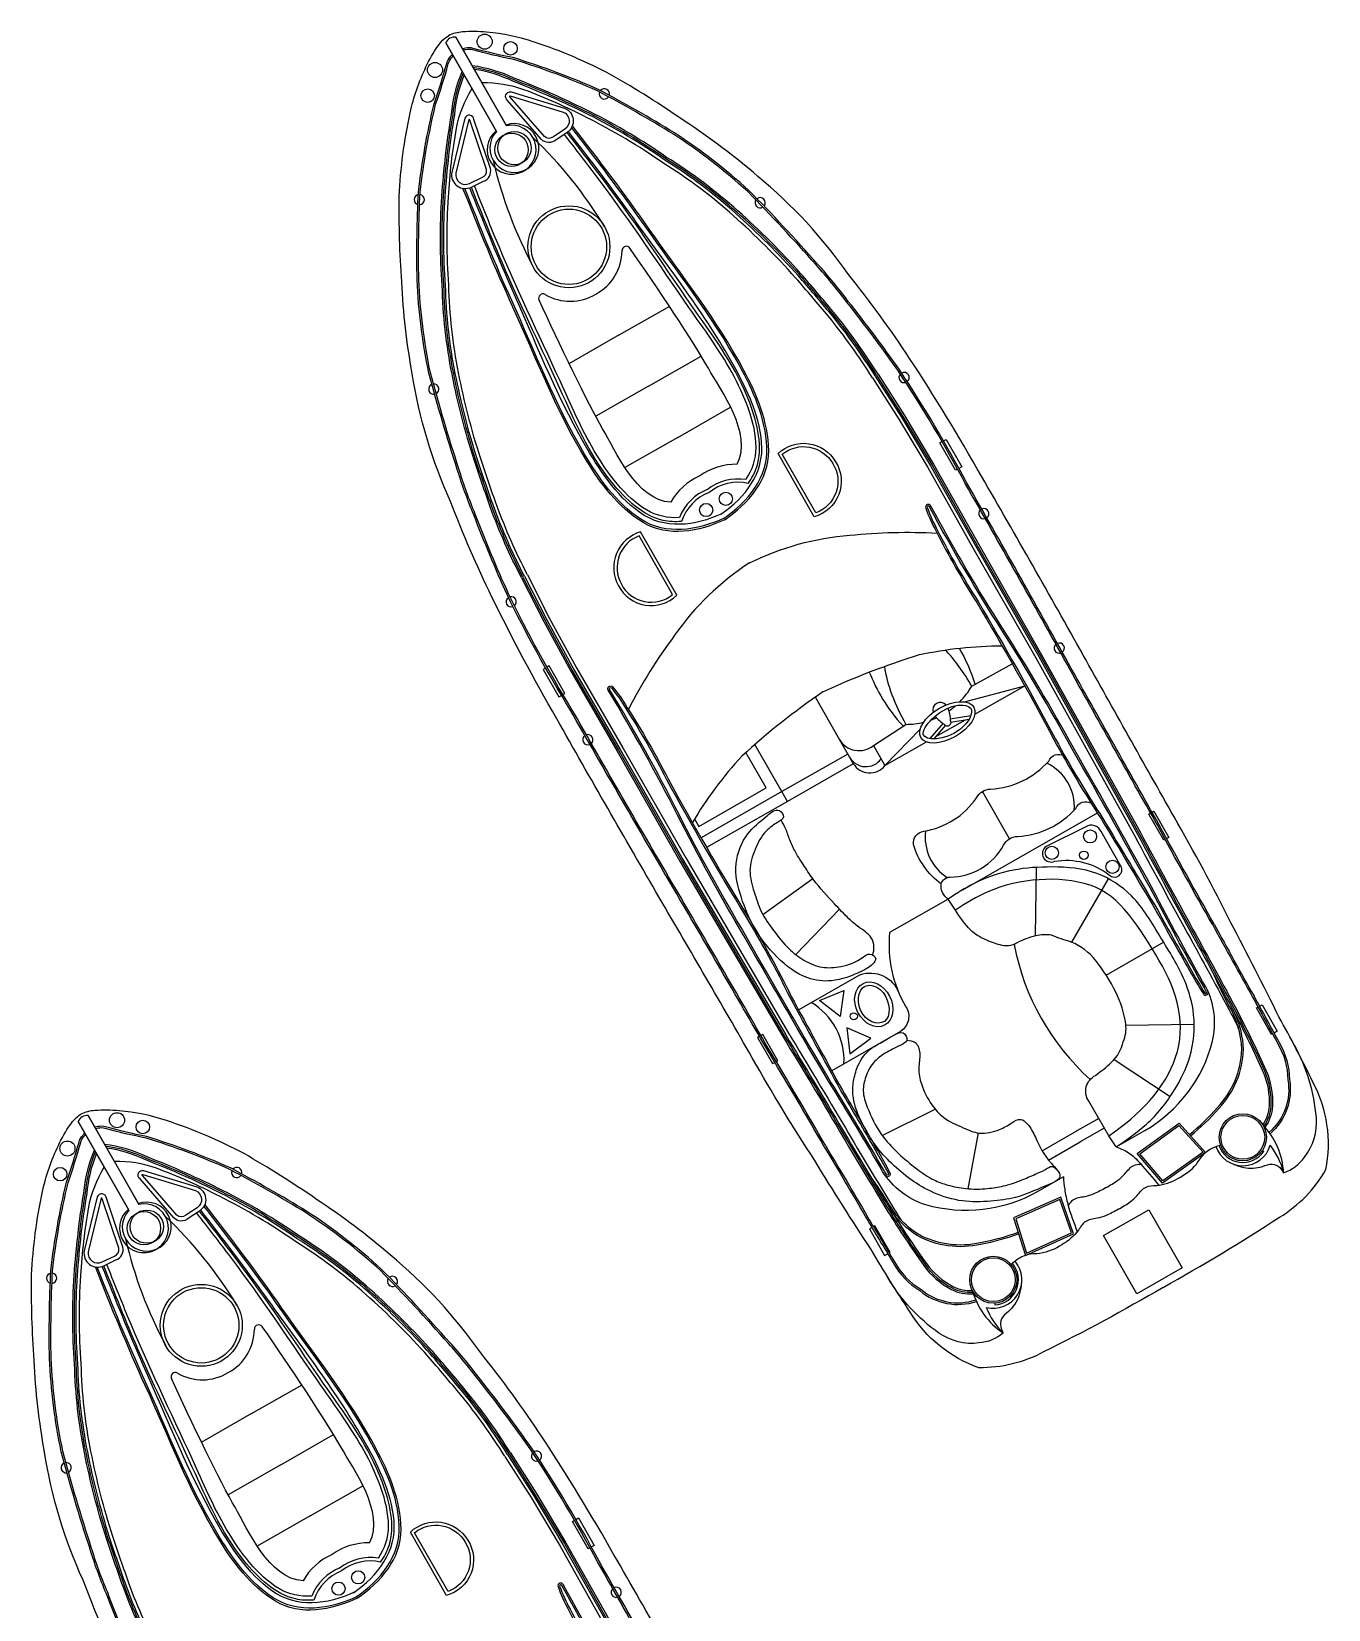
# Model space of a CAD drawing. Header units: metres. Extents: x 287290 to 291869, y 1996410 to 1999955.
# Drawn here: x 288300.6 to 288360.6, y 1997111.6 to 1997184.6 of the extents above; entities that cross this region are included whole.
import ezdxf

# ---------------------------------------------------------------- set-up
doc = ezdxf.new("R2010")
doc.units = ezdxf.units.M
doc.header["$MEASUREMENT"] = 0

msp = doc.modelspace()

# ---------------------------------------------------------------- linework, layer by layer
at = {"color": 32, "true_color": 0xcd6928}
for p, q in [((288327.792, 1997170.56), (288330.13, 1997171.896)), ((288327.792, 1997170.56), (288325.453, 1997169.225)), ((288329.144, 1997168.192), (288331.585, 1997169.586)), ((288329.144, 1997168.192), (288326.703, 1997166.798)), ((288330.496, 1997165.824), (288332.944, 1997167.221)), ((288330.496, 1997165.824), (288328.049, 1997164.426)), ((288343.765, 1997153.581), (288346.553, 1997154.324)), ((288344.247, 1997153.008), (288346.553, 1997154.324)), ((288342.774, 1997152.601), (288342.16, 1997151.88)), ((288342.891, 1997152.501), (288342.35, 1997151.865)), ((288342.448, 1997151.981), (288343.808, 1997152.757)), ((288343.108, 1997152.792), (288344.064, 1997152.957)), ((288343.134, 1997152.64), (288343.988, 1997152.789)), ((288340.086, 1997150.632), (288341.718, 1997152.313)), ((288339.556, 1997151.561), (288340.086, 1997150.632)), ((288340.086, 1997150.632), (288342.008, 1997151.73)), ((288335.319, 1997149.427), (288331.577, 1997147.29)), ((288335.574, 1997148.979), (288331.834, 1997146.844)), ((288345.844, 1997147.245), (288344.593, 1997149.436)), ((288343.684, 1997144.883), (288349.915, 1997148.44)), ((288347.058, 1997142.754), (288347.095, 1997145.922)), ((288334.436, 1997143.75), (288336.749, 1997145.402)), ((288348.728, 1997142.457), (288350.433, 1997145.399)), ((288335.957, 1997141.888), (288337.986, 1997143.987)), ((288350.326, 1997140.934), (288352.974, 1997142.47)), ((288351.232, 1997138.628), (288354.397, 1997138.667)), ((288350.692, 1997137.026), (288353.29, 1997135.324)), ((288339.961, 1997133.521), (288342.406, 1997134.737)), ((288349.976, 1997134.304), (288348.857, 1997133.666)), ((288343.936, 1997131.05), (288344.416, 1997133.633)), ((288347.359, 1997132.81), (288348.857, 1997133.666)), ((288350.236, 1997133.855), (288349.115, 1997133.215)), ((288347.651, 1997132.379), (288349.115, 1997133.215)), ((288357.55, 1997132.823), (288357.613, 1997132.78)), ((288345.165, 1997125.752), (288345.17, 1997125.675)), ((288310.781, 1997120.648), (288313.119, 1997121.983)), ((288310.781, 1997120.648), (288308.442, 1997119.313)), ((288312.133, 1997118.28), (288314.574, 1997119.673)), ((288312.133, 1997118.28), (288309.692, 1997116.886)), ((288313.485, 1997115.911), (288315.933, 1997117.309)), ((288313.485, 1997115.911), (288311.037, 1997114.514))]:
    msp.add_line(p, q, dxfattribs=at)
for points in [[(288352.957, 1997126.485, 0.01736), (288358.34, 1997129.731, 0.12634), (288360.492, 1997131.936, 0.172899), (288359.889, 1997135.99, 0.013884), (288358.312, 1997139.013, 0.008973), (288356.098, 1997143.35, 0.01509), (288353.469, 1997148.259, -0.002245), (288349.263, 1997155.742, 0.003342), (288344.555, 1997164.026, 0.016984), (288341.228, 1997169.47, 0.024546), (288338.393, 1997173.363, 0.067942), (288334.203, 1997177.9, 0.033948), (288330.793, 1997180.472, 0.022001), (288327.439, 1997182.588, 0.042872), (288323.859, 1997184.116, 0.059514), (288321.654, 1997184.569, 0.046364), (288320.54, 1997184.583, 0.104882), (288319.884, 1997184.41, 0.104882)], [(288352.957, 1997126.485, -0.01736), (288347.426, 1997123.5, -0.12634), (288344.433, 1997122.767, -0.172899), (288341.249, 1997125.347, -0.013884), (288339.447, 1997128.241, -0.008973), (288336.838, 1997132.353, -0.01509), (288333.946, 1997137.112, 0.002245), (288329.639, 1997144.537, -0.003342), (288324.899, 1997152.803, -0.016984), (288321.901, 1997158.435, -0.024546), (288319.99, 1997162.855, -0.067942), (288318.212, 1997168.77, -0.033948), (288317.73, 1997173.014, -0.022001), (288317.612, 1997176.977, -0.042872), (288318.117, 1997180.837, -0.059514), (288318.848, 1997182.966, -0.046364), (288319.402, 1997183.933, -0.104882), (288319.884, 1997184.41, -0.104882)], [(288337.277, 1997132.997, 0.006425), (288334.613, 1997137.522, 0.002217), (288330.315, 1997144.933, -0.003368), (288325.505, 1997153.244, -0.024633), (288322.599, 1997158.55, -0.015037), (288321.059, 1997162.243, -0.025439), (288320.298, 1997164.341, -0.013843), (288318.983, 1997168.795, -0.040266), (288318.437, 1997173.112, -0.016729), (288318.501, 1997177.179, -0.029739), (288319.222, 1997181.262, 0.01525), (288319.806, 1997183.122, -0.132389), (288319.973, 1997183.436, -0.028442), (288320.071, 1997183.54, -0.028442)], [(288337.344, 1997133.035, 0.006424), (288334.679, 1997137.561, 0.002217), (288330.381, 1997144.972, -0.003368), (288325.571, 1997153.283, -0.024633), (288322.669, 1997158.582, -0.015038), (288321.13, 1997162.272, -0.025461), (288320.371, 1997164.364, -0.013839), (288319.057, 1997168.813, -0.040238), (288318.514, 1997173.114, -0.016715), (288318.577, 1997177.173, -0.029693), (288319.296, 1997181.24, 0.015234), (288319.881, 1997183.103, -0.134036), (288320.031, 1997183.385, -0.024879), (288320.11, 1997183.471, -0.024879)], [(288355.32, 1997143.298, -0.006425), (288352.777, 1997147.893, -0.002217), (288348.579, 1997155.362, 0.003368), (288343.867, 1997163.728, 0.024633), (288340.774, 1997168.927, 0.015037), (288338.376, 1997172.131, 0.025439), (288336.957, 1997173.853, 0.013843), (288333.789, 1997177.249, 0.040266), (288330.349, 1997179.913, 0.016729), (288326.814, 1997181.926, 0.029739), (288322.931, 1997183.379, -0.01525), (288321.033, 1997183.822, 0.132389), (288320.678, 1997183.838, 0.028442), (288320.538, 1997183.807, 0.028442)], [(288355.253, 1997143.26, -0.006424), (288352.71, 1997147.856, -0.002217), (288348.512, 1997155.324, 0.003368), (288343.799, 1997163.691, 0.024633), (288340.711, 1997168.884, 0.015038), (288338.315, 1997172.084, 0.025461), (288336.9, 1997173.801, 0.013839), (288333.736, 1997177.194, 0.040238), (288330.308, 1997179.848, 0.016715), (288326.781, 1997181.857, 0.029693), (288322.913, 1997183.305, -0.015234), (288321.011, 1997183.749, 0.134036), (288320.692, 1997183.762, 0.024879), (288320.577, 1997183.738, 0.024879)], [(288323.269, 1997159.325, -0.031596), (288321.839, 1997162.558, -0.004928), (288321.071, 1997164.782, -0.02844), (288320.054, 1997168.752, -0.042875), (288319.598, 1997172.85, -0.035347), (288319.581, 1997176.967, -0.024093), (288320.025, 1997180.764, -0.079837), (288320.522, 1997182.751)], [(288323.337, 1997159.36, -0.031592), (288321.911, 1997162.584, -0.004926), (288321.144, 1997164.806, -0.028436), (288320.129, 1997168.767, -0.042895), (288319.675, 1997172.854, -0.035363), (288319.658, 1997176.961, -0.024111), (288320.101, 1997180.755, -0.077658), (288320.57, 1997182.667, -0.077658)], [(288323.405, 1997159.396, -0.031588), (288321.984, 1997162.61, -0.004924), (288321.217, 1997164.83, -0.028433), (288320.205, 1997168.782, -0.042917), (288319.751, 1997172.858, -0.035379), (288319.735, 1997176.956, -0.02413), (288320.178, 1997180.745, -0.075408), (288320.618, 1997182.582, -0.075408)], [(288339.766, 1997168.745, 0.031596), (288337.709, 1997171.619, 0.004928), (288336.184, 1997173.411, 0.02844), (288333.282, 1997176.305, 0.042875), (288329.984, 1997178.781, 0.035347), (288326.448, 1997180.887, 0.024093), (288322.952, 1997182.435, 0.079837), (288320.989, 1997183.017)], [(288339.701, 1997168.704, 0.031592), (288337.65, 1997171.57, 0.004926), (288336.126, 1997173.361, 0.028436), (288333.231, 1997176.248, 0.042895), (288329.942, 1997178.717, 0.035363), (288326.414, 1997180.819, 0.024111), (288322.921, 1997182.365, 0.077658), (288321.037, 1997182.933, 0.077658)], [(288339.636, 1997168.663, 0.031588), (288337.591, 1997171.521, 0.004924), (288336.069, 1997173.31, 0.028433), (288333.179, 1997176.19, 0.042917), (288329.9, 1997178.652, 0.035379), (288326.379, 1997180.75, 0.02413), (288322.891, 1997182.294, 0.075408), (288321.085, 1997182.849, 0.075408)], [(288323.541, 1997159.467, -0.031581), (288322.128, 1997162.662, -0.00492), (288321.363, 1997164.877, -0.028426), (288320.355, 1997168.812, -0.042959), (288319.905, 1997172.866, -0.035411), (288319.888, 1997176.946, -0.028829), (288320.257, 1997180.126, -0.092336), (288320.975, 1997181.956, -0.080328)], [(288339.506, 1997168.582, 0.031581), (288337.472, 1997171.424, 0.00492), (288335.954, 1997173.208, 0.028426), (288333.077, 1997176.076, 0.042959), (288329.815, 1997178.524, 0.035411), (288326.31, 1997180.613, 0.028829), (288323.383, 1997181.911, 0.092336), (288321.442, 1997182.223, 0.080328)], [(288325.374, 1997179.928), (288324.861, 1997179.583, -0.382221), (288324.187, 1997179.61), (288322.626, 1997181.417, -0.786544), (288322.784, 1997181.815), (288325.252, 1997181.059, -0.616464), (288325.374, 1997179.928, -3.844907)], [(288320.954, 1997177.404), (288321.511, 1997177.671, 0.382221), (288321.83, 1997178.265), (288321.068, 1997180.527, 0.786544), (288320.645, 1997180.593), (288320.041, 1997178.084, 0.616464), (288320.954, 1997177.404, 3.844907)], [(288339.507, 1997168.58), (288340.722, 1997166.67), (288342.065, 1997164.427), (288344.157, 1997160.707), (288347.066, 1997155.613), (288351.635, 1997147.393, 0.002601), (288354.071, 1997142.901, -0.00441), (288356.142, 1997139.089, -0.002867), (288356.44, 1997138.505, -0.002867)], [(288339.637, 1997168.662), (288340.852, 1997166.751), (288342.197, 1997164.504), (288344.291, 1997160.783), (288347.2, 1997155.688), (288351.769, 1997147.467, 0.002601), (288354.206, 1997142.975, -0.00441), (288356.278, 1997139.16, -0.012997), (288357.578, 1997136.478, -0.113276), (288357.863, 1997134.881, -0.142458), (288357.566, 1997134.017, -0.142458)], [(288339.702, 1997168.703), (288340.918, 1997166.791), (288342.264, 1997164.542), (288344.358, 1997160.82), (288347.266, 1997155.726), (288351.837, 1997147.504, 0.002601), (288354.273, 1997143.012, -0.004411), (288356.346, 1997139.196, -0.013003), (288357.648, 1997136.509, -0.113337), (288357.94, 1997134.878, -0.144821), (288357.619, 1997133.96, -0.138987)], [(288339.766, 1997168.745), (288340.983, 1997166.831), (288342.33, 1997164.581), (288344.424, 1997160.858), (288347.333, 1997155.764), (288351.904, 1997147.54, 0.002601), (288354.34, 1997143.049, -0.004411), (288356.414, 1997139.232, -0.013009), (288357.718, 1997136.54, -0.113396), (288358.017, 1997134.874, -0.146005), (288357.673, 1997133.901, -1.595219)], [(288336.812, 1997162.145), (288335.138, 1997165.078, -0.483063), (288337.803, 1997164.696, -0.50024), (288336.812, 1997162.145, -0.418424)], [(288350.786, 1997132.992), (288352.11, 1997133.748, 0.202722), (288355.247, 1997137.886, 0.178768), (288354.933, 1997140.389, -0.010028), (288352.655, 1997144.585, 0.005356), (288348.805, 1997151.458, 0.016605), (288345.56, 1997156.943, -0.018921), (288342.212, 1997162.644, 0.925873), (288341.971, 1997162.55, 0.041202), (288342.457, 1997161.475, 0.024461), (288344.33, 1997158.179, -0.012888), (288347.914, 1997151.817, 0.019359), (288350.104, 1997148.147, -0.002375), (288352.642, 1997143.902, 0.006386), (288354.18, 1997141.157, 0.013656), (288354.819, 1997140.069, 0.862706), (288355.04, 1997140.165, -0.648089)], [(288354.967, 1997140.14, 0.016488), (288354.865, 1997140.352, -0.010023), (288352.587, 1997144.549, 0.005356), (288348.738, 1997151.421, 0.016607), (288345.495, 1997156.902, -0.018921), (288342.145, 1997162.608, -0.01143), (288342.143, 1997162.611, 0.913283), (288342.044, 1997162.574, 0.041174), (288342.524, 1997161.51, 0.024478), (288344.396, 1997158.22, -0.012889), (288347.981, 1997151.853, 0.019362), (288350.169, 1997148.187, -0.002377), (288352.709, 1997143.94, 0.006391), (288354.247, 1997141.194, 0.013664), (288354.884, 1997140.11, -0.000701), (288354.884, 1997140.11, 0.819976), (288354.967, 1997140.14, 0.819976)], [(288330.454, 1997158.514), (288328.779, 1997161.447, 0.483063), (288327.754, 1997158.958, 0.50024), (288330.454, 1997158.514, 0.418424)], [(288333.815, 1997160.011, -0.096403), (288338.46, 1997161.291, -0.040538), (288342.5, 1997161.39, -1.92312)], [(288333.815, 1997160.011, 0.096403), (288330.351, 1997156.662, 0.040538), (288328.214, 1997153.233, 1.92312)], [(288323.269, 1997159.325), (288324.298, 1997157.305), (288325.551, 1997155.001), (288327.693, 1997151.305), (288330.602, 1997146.21), (288335.36, 1997138.094, -0.002601), (288337.99, 1997133.714, 0.004411), (288340.223, 1997129.988, 0.013009), (288341.878, 1997127.496, 0.113396), (288343.161, 1997126.392, 0.146005), (288344.175, 1997126.194, 1.595219)], [(288323.337, 1997159.36), (288324.366, 1997157.341), (288325.618, 1997155.038), (288327.759, 1997151.343), (288330.668, 1997146.249), (288335.426, 1997138.134, -0.002601), (288338.056, 1997133.753, 0.004411), (288340.289, 1997130.028, 0.013003), (288341.94, 1997127.541, 0.113337), (288343.197, 1997126.46, 0.144821), (288344.15, 1997126.27, 0.138987)], [(288323.406, 1997159.395), (288324.434, 1997157.376), (288325.685, 1997155.076), (288327.826, 1997151.381), (288330.734, 1997146.287), (288335.492, 1997138.173, -0.002601), (288338.122, 1997133.792, 0.00441), (288340.354, 1997130.068, 0.012997), (288342.003, 1997127.585, 0.113276), (288343.233, 1997126.528, 0.142458), (288344.128, 1997126.345, 0.142458)], [(288323.542, 1997159.464), (288324.57, 1997157.448), (288325.819, 1997155.151), (288327.959, 1997151.458), (288330.867, 1997146.364), (288335.624, 1997138.252, -0.002601), (288338.254, 1997133.87, 0.00441), (288340.484, 1997130.149, 0.002867), (288340.836, 1997129.596, 0.002867)], [(288337.219, 1997154.049, -0.033687), (288341.686, 1997155.768, -0.051879), (288345.503, 1997156.18, -1.92312)], [(288348.342, 1997131.597), (288347.133, 1997130.907, -0.202722), (288341.975, 1997130.308, -0.178768), (288339.979, 1997131.851, 0.010028), (288337.524, 1997135.946, -0.005356), (288333.561, 1997142.755, -0.016605), (288330.488, 1997148.337, 0.018921), (288327.279, 1997154.118, -0.925873), (288327.483, 1997154.278, -0.041202), (288328.162, 1997153.313, -0.024461), (288330.048, 1997150.025, 0.012888), (288333.706, 1997143.704, -0.019359), (288335.753, 1997139.952, 0.002375), (288338.118, 1997135.61, -0.006386), (288339.701, 1997132.889, -0.013656), (288340.313, 1997131.786, -0.862706), (288340.118, 1997131.645, 0.648089)], [(288340.176, 1997131.696, -0.016488), (288340.045, 1997131.891, 0.010023), (288337.589, 1997135.986, -0.005356), (288333.628, 1997142.793, -0.016607), (288330.556, 1997148.372, 0.018921), (288327.345, 1997154.157, 0.01143), (288327.343, 1997154.16, -0.913283), (288327.425, 1997154.227, -0.041174), (288328.097, 1997153.273, -0.024478), (288329.98, 1997149.989, 0.012889), (288333.64, 1997143.665, -0.019362), (288335.685, 1997139.917, 0.002377), (288338.052, 1997135.571, -0.006391), (288339.634, 1997132.851, -0.013664), (288340.245, 1997131.751, 0.000701), (288340.245, 1997131.751, -0.819976), (288340.176, 1997131.696, -0.819976)], [(288337.219, 1997154.049, 0.033687), (288333.468, 1997151.077, 0.051879), (288331.174, 1997147.998, 1.92312)], [(288336.872, 1997153.784), (288337.972, 1997151.857, 0.462925), (288339.556, 1997151.561), (288341.056, 1997152.542)], [(288337.972, 1997151.857), (288338.449, 1997151.021, 0.545737), (288339.908, 1997150.944, 0.282905)], [(288338.449, 1997151.021), (288338.622, 1997150.719, 0.516839), (288340.086, 1997150.632, 0.282905)], [(288342.687, 1997145.156, -0.164009), (288341.404, 1997146.98, -0.407559), (288341.878, 1997147.597, 0.20466), (288344.325, 1997149.142, -0.28657), (288344.977, 1997149.543, 0.198759), (288347.669, 1997150.844, -0.45148), (288348.373, 1997151.089, -1.463971)], [(288343.01, 1997144.457, -0.291269), (288342.689, 1997145.172, -0.299867), (288343.089, 1997145.475, 0.273478), (288345.575, 1997146.951, -0.28657), (288346.228, 1997147.353, 0.198759), (288348.919, 1997148.653, -0.45148), (288349.624, 1997148.898, -1.463971)], [(288343.01, 1997144.457), (288340.303, 1997142.912, 0.158322), (288341.052, 1997139.475, -0.417676), (288340.812, 1997138.336), (288337.621, 1997136.514)], [(288350.786, 1997132.992), (288350.441, 1997133.5), (288349.514, 1997135.103, -0.448043), (288349.83, 1997136.299, 0.025561), (288350.57, 1997136.902, 0.15676), (288351.109, 1997137.857, 0.144288), (288351.227, 1997138.669, 0.079427), (288350.767, 1997140.153, 0.054179), (288349.83, 1997141.624, 0.127294), (288348.702, 1997142.467, -0.025195), (288347.797, 1997142.779, 0.112656), (288347.05, 1997142.752, 0.061652), (288346.178, 1997142.417, -0.222278), (288345.416, 1997142.337, -0.049109), (288344.723, 1997142.589, -0.09997), (288344.058, 1997143.015, -0.045992), (288343.343, 1997143.942), (288343.01, 1997144.457)], [(288355.253, 1997143.262, 0.002941), (288357.097, 1997139.92, -0.002014), (288358.258, 1997137.783, -0.130992), (288358.731, 1997136.097, -0.261832), (288357.856, 1997133.655, -0.261832)], [(288355.32, 1997143.298, 0.002942), (288357.164, 1997139.957, -0.002013), (288358.325, 1997137.82, -0.130442), (288358.807, 1997136.104, -0.261246), (288357.906, 1997133.597, -0.209197)], [(288336.086, 1997139.335), (288338.924, 1997140.956, -0.406088), (288340.731, 1997140.114)], [(288354.173, 1997133.555, 0.043334), (288355.473, 1997134.814, 0.18333), (288356.602, 1997137.503, 0.123985), (288355.982, 1997139.562, -0.015377), (288355.325, 1997140.933)], [(288354.224, 1997133.498, 0.043195), (288355.53, 1997134.762, 0.183415), (288356.679, 1997137.503, 0.094511), (288356.29, 1997139.136)], [(288358.535, 1997131.794, 0.164393), (288359.501, 1997132.517, 0.188684), (288360.048, 1997134.343, 0.10758), (288359.033, 1997137.689)], [(288335.946, 1997076.573, -0.01736), (288330.415, 1997073.588, -0.12634), (288327.422, 1997072.855, -0.172899), (288324.238, 1997075.434, -0.013884), (288322.436, 1997078.329, -0.008973), (288319.827, 1997082.441, -0.01509), (288316.935, 1997087.199, 0.002245), (288312.628, 1997094.625, -0.003342), (288307.887, 1997102.891, -0.016984), (288304.89, 1997108.523, -0.024546), (288302.979, 1997112.943, -0.067942), (288301.201, 1997118.858, -0.033948), (288300.719, 1997123.101, -0.022001), (288300.601, 1997127.065, -0.042872), (288301.106, 1997130.925, -0.059514), (288301.836, 1997133.054, -0.046364), (288302.391, 1997134.021, -0.104882), (288302.873, 1997134.498, -0.104882)], [(288335.946, 1997076.573, 0.01736), (288341.329, 1997079.819, 0.12634), (288343.481, 1997082.024, 0.172899), (288342.878, 1997086.077, 0.013884), (288341.301, 1997089.101, 0.008973), (288339.086, 1997093.437, 0.01509), (288336.458, 1997098.347, -0.002245), (288332.252, 1997105.83, 0.003342), (288327.544, 1997114.114, 0.016984), (288324.217, 1997119.558, 0.024546), (288321.381, 1997123.451, 0.067942), (288317.191, 1997127.988, 0.033948), (288313.782, 1997130.56, 0.022001), (288310.428, 1997132.676, 0.042872), (288306.848, 1997134.204, 0.059514), (288304.643, 1997134.657, 0.046364), (288303.529, 1997134.67, 0.104882), (288302.873, 1997134.498, 0.104882)], [(288320.266, 1997083.084, 0.006425), (288317.602, 1997087.61, 0.002217), (288313.303, 1997095.021, -0.003368), (288308.494, 1997103.332, -0.024633), (288305.588, 1997108.638, -0.015037), (288304.048, 1997112.331, -0.025439), (288303.287, 1997114.429, -0.013843), (288301.972, 1997118.883, -0.040266), (288301.426, 1997123.2, -0.016729), (288301.489, 1997127.267, -0.029739), (288302.211, 1997131.35, 0.01525), (288302.795, 1997133.21, -0.132389), (288302.962, 1997133.523, -0.028442), (288303.06, 1997133.628, -0.028442)], [(288320.332, 1997083.122, 0.006424), (288317.668, 1997087.649, 0.002217), (288313.37, 1997095.06, -0.003368), (288308.56, 1997103.371, -0.024633), (288305.658, 1997108.67, -0.015038), (288304.119, 1997112.36, -0.025461), (288303.36, 1997114.452, -0.013839), (288302.046, 1997118.901, -0.040238), (288301.503, 1997123.202, -0.016715), (288301.566, 1997127.26, -0.029693), (288302.285, 1997131.328, 0.015234), (288302.869, 1997133.191, -0.134036), (288303.02, 1997133.473, -0.024879), (288303.099, 1997133.559, -0.024879)], [(288338.309, 1997093.386, -0.006425), (288335.766, 1997097.981, -0.002217), (288331.568, 1997105.449, 0.003368), (288326.855, 1997113.816, 0.024633), (288323.763, 1997119.015, 0.015037), (288321.365, 1997122.219, 0.025439), (288319.946, 1997123.941, 0.013843), (288316.778, 1997127.337, 0.040266), (288313.338, 1997130.001, 0.016729), (288309.803, 1997132.014, 0.029739), (288305.92, 1997133.467, -0.01525), (288304.022, 1997133.91, 0.132389), (288303.666, 1997133.926, 0.028442), (288303.527, 1997133.895, 0.028442)], [(288338.242, 1997093.348, -0.006424), (288335.699, 1997097.944, -0.002217), (288331.501, 1997105.412, 0.003368), (288326.788, 1997113.779, 0.024633), (288323.7, 1997118.972, 0.015038), (288321.304, 1997122.172, 0.025461), (288319.889, 1997123.889, 0.013839), (288316.725, 1997127.282, 0.040238), (288313.297, 1997129.936, 0.016715), (288309.77, 1997131.945, 0.029693), (288305.901, 1997133.393, -0.015234), (288304, 1997133.836, 0.134036), (288303.681, 1997133.85, 0.024879), (288303.566, 1997133.826, 0.024879)], [(288306.258, 1997109.413, -0.031596), (288304.828, 1997112.646, -0.004928), (288304.06, 1997114.87, -0.02844), (288303.043, 1997118.84, -0.042875), (288302.587, 1997122.938, -0.035347), (288302.57, 1997127.054, -0.024093), (288303.014, 1997130.852, -0.079837), (288303.511, 1997132.839)], [(288306.326, 1997109.448, -0.031592), (288304.9, 1997112.672, -0.004926), (288304.133, 1997114.894, -0.028436), (288303.118, 1997118.855, -0.042895), (288302.664, 1997122.942, -0.035363), (288302.647, 1997127.049, -0.024111), (288303.09, 1997130.843, -0.077658), (288303.559, 1997132.755, -0.077658)], [(288322.755, 1997118.833, 0.031596), (288320.698, 1997121.707, 0.004928), (288319.173, 1997123.499, 0.02844), (288316.27, 1997126.393, 0.042875), (288312.973, 1997128.868, 0.035347), (288309.437, 1997130.975, 0.024093), (288305.94, 1997132.523, 0.079837), (288303.978, 1997133.105)], [(288322.69, 1997118.792, 0.031592), (288320.639, 1997121.658, 0.004926), (288319.115, 1997123.448, 0.028436), (288316.219, 1997126.335, 0.042895), (288312.931, 1997128.804, 0.035363), (288309.402, 1997130.906, 0.024111), (288305.91, 1997132.453, 0.077658), (288304.025, 1997133.021, 0.077658)], [(288322.625, 1997118.751, 0.031588), (288320.579, 1997121.609, 0.004924), (288319.058, 1997123.398, 0.028433), (288316.168, 1997126.278, 0.042917), (288312.889, 1997128.74, 0.035379), (288309.368, 1997130.838, 0.02413), (288305.879, 1997132.382, 0.075408), (288304.074, 1997132.937, 0.075408)], [(288337.277, 1997132.997, -0.002942), (288339.218, 1997129.71, 0.002013), (288340.467, 1997127.624, 0.130442), (288341.701, 1997126.336, 0.261246), (288344.317, 1997125.838, 0.209197)], [(288337.343, 1997133.036, -0.002941), (288339.284, 1997129.749, 0.002014), (288340.534, 1997127.663, 0.130992), (288341.745, 1997126.399, 0.261832), (288344.293, 1997125.911, 0.261832)], [(288306.394, 1997109.484, -0.031588), (288304.972, 1997112.698, -0.004924), (288304.205, 1997114.918, -0.028433), (288303.194, 1997118.87, -0.042917), (288302.74, 1997122.946, -0.035379), (288302.723, 1997127.044, -0.02413), (288303.166, 1997130.833, -0.075408), (288303.607, 1997132.67, -0.075408)], [(288306.53, 1997109.555, -0.031581), (288305.117, 1997112.75, -0.00492), (288304.351, 1997114.965, -0.028426), (288303.344, 1997118.9, -0.042959), (288302.894, 1997122.954, -0.035411), (288302.876, 1997127.034, -0.028829), (288303.246, 1997130.214, -0.092336), (288303.964, 1997132.044, -0.080328)], [(288322.495, 1997118.67, 0.031581), (288320.461, 1997121.511, 0.00492), (288318.942, 1997123.296, 0.028426), (288316.066, 1997126.164, 0.042959), (288312.804, 1997128.612, 0.035411), (288309.299, 1997130.701, 0.028829), (288306.372, 1997131.999, 0.092336), (288304.431, 1997132.311, 0.080328)], [(288308.362, 1997130.015), (288307.849, 1997129.671, -0.382221), (288307.176, 1997129.698), (288305.615, 1997131.505, -0.786544), (288305.773, 1997131.903), (288308.241, 1997131.147, -0.616464), (288308.362, 1997130.015, -3.844907)], [(288346.251, 1997129.032, -0.043334), (288344.506, 1997128.552, -0.18333), (288341.616, 1997128.947, -0.123985), (288340.159, 1997130.527, 0.015377), (288339.311, 1997131.79)], [(288303.943, 1997127.492), (288304.5, 1997127.759, 0.382221), (288304.819, 1997128.353), (288304.057, 1997130.615, 0.786544), (288303.633, 1997130.681), (288303.03, 1997128.172, 0.616464), (288303.943, 1997127.492, 3.844907)], [(288346.274, 1997128.959, -0.043195), (288344.522, 1997128.477, -0.183415), (288341.577, 1997128.881, -0.094511), (288340.368, 1997130.045)], [(288345.55, 1997124.38, -0.164393), (288344.436, 1997123.916, -0.188684), (288342.586, 1997124.373, -0.10758), (288340.22, 1997126.947)], [(288322.496, 1997118.668), (288323.71, 1997116.758), (288325.053, 1997114.515), (288327.146, 1997110.795), (288330.055, 1997105.701), (288334.624, 1997097.481, 0.002601), (288337.06, 1997092.988, -0.00441), (288339.131, 1997089.177, -0.002867), (288339.429, 1997088.593, -0.002867)], [(288322.626, 1997118.75), (288323.841, 1997116.839), (288325.186, 1997114.592), (288327.28, 1997110.87), (288330.188, 1997105.776), (288334.758, 1997097.555, 0.002601), (288337.194, 1997093.063, -0.00441), (288339.266, 1997089.248, -0.012997), (288340.567, 1997086.566, -0.113276), (288340.852, 1997084.969, -0.142458), (288340.555, 1997084.105, -0.142458)], [(288322.69, 1997118.791), (288323.906, 1997116.879), (288325.252, 1997114.63), (288327.347, 1997110.908), (288330.255, 1997105.814), (288334.826, 1997097.591, 0.002601), (288337.262, 1997093.1, -0.004411), (288339.334, 1997089.284, -0.013003), (288340.637, 1997086.597, -0.113337), (288340.929, 1997084.965, -0.144821), (288340.608, 1997084.048, -0.138987)], [(288322.755, 1997118.833), (288323.972, 1997116.919), (288325.319, 1997114.669), (288327.413, 1997110.946), (288330.322, 1997105.852), (288334.893, 1997097.628, 0.002601), (288337.329, 1997093.137, -0.004411), (288339.402, 1997089.319, -0.013009), (288340.707, 1997086.628, -0.113396), (288341.006, 1997084.962, -0.146005), (288340.661, 1997083.988, -1.595219)], [(288319.801, 1997112.233), (288318.127, 1997115.165, -0.483063), (288320.792, 1997114.783, -0.50024), (288319.801, 1997112.233, -0.418424)], [(288333.774, 1997083.08), (288335.099, 1997083.836, 0.202722), (288338.236, 1997087.974, 0.178768), (288337.922, 1997090.477, -0.010028), (288335.643, 1997094.673, 0.005356), (288331.794, 1997101.546, 0.016605), (288328.548, 1997107.031, -0.018921), (288325.201, 1997112.732, 0.925873), (288324.96, 1997112.638, 0.041202), (288325.445, 1997111.562, 0.024461), (288327.319, 1997108.267, -0.012888), (288330.903, 1997101.904, 0.019359), (288333.093, 1997098.234, -0.002375), (288335.631, 1997093.99, 0.006386), (288337.169, 1997091.245, 0.013656), (288337.808, 1997090.157, 0.862706), (288338.029, 1997090.252, -0.648089)], [(288337.955, 1997090.228, 0.016488), (288337.854, 1997090.44, -0.010023), (288335.576, 1997094.637, 0.005356), (288331.727, 1997101.509, 0.016607), (288328.484, 1997106.989, -0.018921), (288325.134, 1997112.695, -0.01143), (288325.132, 1997112.699, 0.913283), (288325.033, 1997112.662, 0.041174), (288325.513, 1997111.598, 0.024478), (288327.384, 1997108.308, -0.012889), (288330.97, 1997101.941, 0.019362), (288333.158, 1997098.275, -0.002377), (288335.698, 1997094.028, 0.006391), (288337.236, 1997091.282, 0.013664), (288337.873, 1997090.198, -0.000701), (288337.873, 1997090.197, 0.819976), (288337.955, 1997090.228, 0.819976)]]:
    msp.add_lwpolyline(points, format="xyb", dxfattribs=at)
for points in [[(288322.088, 1997180.007), (288319.763, 1997184.08)], [(288319.763, 1997184.08), (288322.106, 1997179.975)], [(288320.23, 1997184.347), (288322.573, 1997180.242)], [(288322.555, 1997180.274), (288320.23, 1997184.347)], [(288343.446, 1997164.349), (288343.358, 1997164.299), (288342.633, 1997165.569), (288342.73, 1997165.625)], [(288342.796, 1997165.663), (288342.912, 1997165.729), (288343.637, 1997164.458), (288343.512, 1997164.387)], [(288324.383, 1997155.149), (288324.267, 1997155.083), (288324.993, 1997153.813), (288325.118, 1997153.884)], [(288325.184, 1997153.922), (288325.272, 1997153.972), (288324.546, 1997155.243), (288324.449, 1997155.187)], [(288344.105, 1997154.312), (288345.977, 1997155.35)], [(288331.277, 1997148.169), (288331.475, 1997147.822), (288334.588, 1997149.6), (288333.651, 1997151.241)], [(288338.622, 1997150.719), (288335.574, 1997148.979), (288334.071, 1997151.612)], [(288338.366, 1997151.167), (288335.319, 1997149.427)], [(288353.055, 1997147.216), (288352.987, 1997147.178), (288352.294, 1997148.392), (288352.378, 1997148.441)], [(288352.445, 1997148.479), (288352.531, 1997148.528), (288353.224, 1997147.313), (288353.121, 1997147.255)], [(288358.025, 1997138.215), (288357.979, 1997138.189), (288357.278, 1997139.418), (288357.349, 1997139.459)], [(288357.416, 1997139.497), (288357.536, 1997139.565), (288358.237, 1997138.337), (288358.091, 1997138.253)], [(288334.277, 1997138.106), (288334.191, 1997138.057), (288334.885, 1997136.842), (288334.988, 1997136.901)], [(288335.054, 1997136.939), (288335.122, 1997136.977), (288334.428, 1997138.192), (288334.344, 1997138.144)], [(288303.218, 1997134.435), (288305.562, 1997130.33)], [(288305.544, 1997130.362), (288303.218, 1997134.435)], [(288305.077, 1997130.095), (288302.751, 1997134.168)], [(288302.751, 1997134.168), (288305.095, 1997130.063)], [(288339.486, 1997129.259), (288339.366, 1997129.191), (288340.067, 1997127.962), (288340.213, 1997128.045)], [(288340.28, 1997128.083), (288340.325, 1997128.109), (288339.624, 1997129.338), (288339.552, 1997129.297)], [(288326.434, 1997114.437), (288326.347, 1997114.387), (288325.622, 1997115.657), (288325.718, 1997115.713)], [(288325.785, 1997115.751), (288325.9, 1997115.816), (288326.626, 1997114.546), (288326.501, 1997114.475)]]:
    msp.add_lwpolyline(points, dxfattribs=at)
for points in [[(288325.268, 1997180.088), (288324.745, 1997179.737, -0.383069), (288324.326, 1997179.743), (288322.748, 1997181.569, -0.853636), (288322.749, 1997181.625), (288325.189, 1997180.878, -0.613527)], [(288320.869, 1997177.576), (288321.438, 1997177.848, 0.383069), (288321.645, 1997178.212), (288320.875, 1997180.499, 0.853636), (288320.826, 1997180.527), (288320.229, 1997178.046, 0.613527)], [(288336.884, 1997162.329), (288335.333, 1997165.045, -0.460147), (288337.672, 1997164.616, -0.47706)], [(288330.259, 1997158.546), (288328.708, 1997161.262, 0.460147), (288327.889, 1997159.031, 0.47706)], [(288347.54, 1997146.894, 0.917705), (288347.942, 1997146.209, -0.209704), (288350.471, 1997145.565, 0.850912), (288351.004, 1997145.987), (288350.091, 1997147.587, 0.435659), (288349.376, 1997147.803)], [(288308.257, 1997130.176), (288307.734, 1997129.824, -0.383069), (288307.315, 1997129.831), (288305.737, 1997131.657, -0.853636), (288305.738, 1997131.713), (288308.178, 1997130.966, -0.613527)], [(288303.858, 1997127.664), (288304.427, 1997127.936, 0.383069), (288304.634, 1997128.3), (288303.864, 1997130.587, 0.853636), (288303.815, 1997130.615), (288303.218, 1997128.133, 0.613527)], [(288319.873, 1997112.417), (288318.322, 1997115.133, -0.460147), (288320.66, 1997114.704, -0.47706)]]:
    msp.add_lwpolyline(points, format="xyb", close=True, dxfattribs=at)
for points in [[(288338.021, 1997139.018), (288337.055, 1997139.76), (288338.181, 1997140.226)], [(288338.316, 1997138.502), (288338.464, 1997137.292), (288339.438, 1997138.026)], [(288352.927, 1997131.311), (288351.762, 1997132.683), (288353.699, 1997134.079), (288354.923, 1997132.727)], [(288352.94, 1997131.414), (288351.875, 1997132.669), (288353.688, 1997133.976), (288354.808, 1997132.74)], [(288348.817, 1997128.964), (288348.227, 1997130.664), (288346.041, 1997129.706), (288346.583, 1997127.965)], [(288348.721, 1997129.005), (288348.182, 1997130.561), (288346.135, 1997129.664), (288346.631, 1997128.071)], [(288351.735, 1997126.189), (288350.198, 1997128.882), (288352.296, 1997130.08), (288353.833, 1997127.387)]]:
    msp.add_lwpolyline(points, close=True, dxfattribs=at)
for centre, radius in [((288321.563, 1997184.135), 0.349), ((288322.758, 1997183.822), 0.313), ((288319.267, 1997182.825), 0.349), ((288318.93, 1997181.636), 0.313), ((288322.81, 1997179.135), 0.771), ((288322.939, 1997179.209), 0.771), ((288325.461, 1997174.642), 1.896), ((288325.461, 1997174.642), 1.896), ((288325.461, 1997174.642), 1.743), ((288325.461, 1997174.642), 1.743), ((288331.813, 1997162.459), 0.305), ((288332.725, 1997162.98), 0.305), ((288349.577, 1997147.357), 0.304), ((288347.807, 1997146.595), 0.304), ((288349.291, 1997146.484), 0.197), ((288350.617, 1997145.949), 0.304), ((288338.645, 1997139.032), 0.163), ((288304.552, 1997134.223), 0.349), ((288305.747, 1997133.91), 0.313), ((288356.646, 1997133.433), 1.09), ((288356.646, 1997133.433), 1.013), ((288302.256, 1997132.912), 0.349), ((288301.919, 1997131.724), 0.313), ((288305.799, 1997129.223), 0.771), ((288305.928, 1997129.297), 0.771), ((288345.099, 1997126.84), 1.09), ((288345.099, 1997126.84), 1.013), ((288308.45, 1997124.73), 1.896), ((288308.45, 1997124.73), 1.896), ((288308.45, 1997124.73), 1.743), ((288308.45, 1997124.73), 1.743), ((288315.714, 1997113.067), 0.305), ((288314.801, 1997112.546), 0.305)]:
    msp.add_circle(centre, radius, dxfattribs=at)
for centre, radius, start, end in [((288320.179, 1997183.893), 0.456, 83.63244, 155.81773), ((288320.179, 1997183.893), 0.456, 83.63244, 155.81773), ((288327.103, 1997181.715), 0.237, 158.13242, 325.71484), ((288327.103, 1997181.715), 0.237, 344.35261, 139.49466), ((288322.81, 1997179.135), 1.132, 129.60906, 102.05861), ((288322.939, 1997179.209), 1.132, 137.39156, 109.84111), ((288309.901, 1997165.11), 20.143, 31.32689, 46.3977), ((288341.58, 1997183.197), 20.143, 193.05247, 208.12328), ((288318.536, 1997176.823), 0.237, 99.95551, 255.09756), ((288318.536, 1997176.823), 0.237, 273.73533, 81.31774), ((288334.311, 1997176.679), 0.237, 146.74429, 301.37851), ((288334.311, 1997176.679), 0.237, 320.01356, 128.10924), ((288325.639, 1997174.471), 2.281, 297.98474, 359.78585), ((288328.121, 1997174.464), 0.202, 34.06274, 180.53048), ((288324.262, 1997172.261), 0.202, 58.91969, 205.38743), ((288325.518, 1997174.402), 2.281, 239.66431, 301.46543), ((288340.971, 1997168.592), 0.237, 137.06441, 289.34004), ((288340.971, 1997168.592), 0.237, 307.99894, 118.40552), ((288319.208, 1997168.056), 0.237, 111.34093, 279.4366), ((288319.208, 1997168.056), 0.237, 298.07166, 92.70587), ((288333.193, 1997161.682), 2.894, 88.84922, 125.45156), ((288332.692, 1997161.396), 2.894, 113.9986, 150.60094), ((288332.719, 1997161.275), 2.3, 111.01354, 158.7633), ((288333.284, 1997161.597), 2.3, 80.68687, 128.43663), ((288333.284, 1997161.597), 2.146, 77.2295, 128.43663), ((288332.719, 1997161.275), 2.146, 111.01354, 162.22066), ((288344.662, 1997162.292), 0.237, 133.35516, 285.93569), ((288344.662, 1997162.292), 0.237, 304.59587, 114.69498), ((288322.788, 1997158.21), 0.237, 121.04465, 291.45123), ((288322.788, 1997158.21), 0.237, 310.11012, 102.38575), ((288348.155, 1997156.068), 0.237, 130.94709, 287.19622), ((288348.155, 1997156.068), 0.237, 305.82042, 112.32289), ((288341.035, 1997156.09), 3.548, 315.15928, 329.91509), ((288342.648, 1997153.211), 0.347, 40.52738, 198.87295), ((288341.881, 1997152.757), 1.241, 33.34033, 33.60964), ((288341.881, 1997152.757), 1.241, 358.1297, 25.76978), ((288341.035, 1997156.09), 3.548, 304.62757, 310.96689), ((288341.035, 1997156.09), 3.548, 270.35006, 283.70107), ((288341.035, 1997156.09), 3.548, 289.6742, 293.91411), ((288343.428, 1997153.64), 1.241, 205.84052, 206.10983), ((288343.428, 1997153.64), 1.241, 215.32761, 241.32047), ((288342.977, 1997152.633), 0.166, 209.72508, 29.72508), ((288326.337, 1997151.829), 0.237, 124.75518, 294.8543), ((288326.337, 1997151.829), 0.237, 313.51448, 106.09501), ((288346.609, 1997148.718), 2.243, 356.34953, 64.49703), ((288344.186, 1997147.335), 2.243, 172.92511, 237.12926), ((288357.042, 1997144.419), 11.166, 190.6246, 228.09718), ((288335.069, 1997136.992), 3.124, 357.19364, 59.08112), ((288303.168, 1997133.981), 0.456, 83.63244, 155.81773), ((288303.168, 1997133.981), 0.456, 83.63244, 155.81773), ((288355.024, 1997131.586), 3.517, 3.3938, 43.72942), ((288356.646, 1997133.433), 1.32, 199.0509, 343.9525), ((288356.646, 1997133.433), 1.167, 199.0509, 326.00078), ((288355.128, 1997130.922), 3.517, 14.36717, 37.5997), ((288310.092, 1997131.803), 0.237, 344.35261, 139.49466), ((288310.092, 1997131.803), 0.237, 158.13242, 325.71484), ((288305.799, 1997129.223), 1.132, 129.60906, 102.05861), ((288305.928, 1997129.297), 1.132, 137.39156, 109.84111), ((288292.889, 1997115.197), 20.143, 31.32689, 46.3977), ((288324.568, 1997133.285), 20.143, 193.05247, 208.12328), ((288345.099, 1997126.84), 1.32, 255.49767, 40.39927), ((288301.525, 1997126.911), 0.237, 99.95551, 255.09756), ((288301.525, 1997126.911), 0.237, 273.73533, 81.31774), ((288317.3, 1997126.767), 0.237, 320.01356, 128.10924), ((288345.099, 1997126.84), 1.167, 273.44939, 40.39927), ((288317.3, 1997126.767), 0.237, 146.74429, 301.37851), ((288347.514, 1997127.298), 3.517, 195.72075, 236.05637), ((288348.033, 1997126.871), 3.517, 201.85046, 225.083), ((288311.11, 1997124.552), 0.202, 34.06274, 180.53048), ((288308.627, 1997124.559), 2.281, 297.98474, 359.78585), ((288307.251, 1997122.349), 0.202, 58.91969, 205.38743), ((288308.507, 1997124.49), 2.281, 239.66431, 301.46543), ((288323.96, 1997118.68), 0.237, 307.99894, 118.40552), ((288302.197, 1997118.144), 0.237, 111.34093, 279.4366), ((288302.197, 1997118.144), 0.237, 298.07166, 92.70587), ((288323.96, 1997118.68), 0.237, 137.06441, 289.34004), ((288316.182, 1997111.77), 2.894, 88.84922, 125.45156), ((288315.68, 1997111.484), 2.894, 113.9986, 150.60094), ((288316.273, 1997111.685), 2.3, 80.68687, 128.43663), ((288316.273, 1997111.685), 2.146, 77.2295, 128.43663), ((288315.708, 1997111.363), 2.3, 111.01354, 158.7633), ((288315.708, 1997111.363), 2.146, 111.01354, 162.22066), ((288327.651, 1997112.38), 0.237, 133.35516, 285.93569), ((288327.651, 1997112.38), 0.237, 304.59587, 114.69498)]:
    msp.add_arc(centre, radius, start, end, dxfattribs=at)
for start_param, end_param in [(4.712389, 5.232342), (0.830012, 1.576846)]:
    msp.add_ellipse((288342.574, 1997153.438), major_axis=(-2.054, 3.598), ratio=0.425319, start_param=start_param, end_param=end_param, dxfattribs=at)
for centre, major_axis, ratio in [((288342.977, 1997152.633), (1.225, 0.699), 0.533092), ((288339.568, 1997139.585), (-0.495, 0.966), 0.758117)]:
    msp.add_ellipse(centre, major_axis=major_axis, ratio=ratio, dxfattribs=at)
for points, knots in [([(288332.673, 1997162.012), (288333.758, 1997162.758), (288334.723, 1997163.852), (288334.691, 1997166.552), (288334.139, 1997167.84), (288332.282, 1997171.315), (288330.681, 1997173.298), (288328.062, 1997177.064), (288326.874, 1997178.626), (288325.624, 1997180.237)], [0, 0, 0, 0, 0.0462196, 0.0462196, 0.0924392, 0.0924392, 0.1947325, 0.1947325, 0.2709084, 0.2709084, 0.2709084, 0.2709084]), ([(288333.656, 1997163.867), (288333.949, 1997164.32), (288334.13, 1997164.807), (288334.116, 1997166.517), (288333.58, 1997167.78), (288332.413, 1997169.89), (288331.704, 1997170.847), (288329.634, 1997173.822), (288328.287, 1997175.859), (288326.309, 1997178.479), (288325.783, 1997179.158), (288325.257, 1997179.837)], [0.0248254, 0.0248254, 0.0248254, 0.0248254, 0.0474598, 0.0474598, 0.0949196, 0.0949196, 0.1423794, 0.1423794, 0.237299, 0.237299, 0.2709084, 0.2709084, 0.2709084, 0.2709084]), ([(288333.758, 1997163.69), (288333.927, 1997163.931), (288334.515, 1997165.023), (288333.796, 1997168.247), (288331.089, 1997171.912), (288328.305, 1997176.152), (288326.229, 1997178.833), (288325.379, 1997179.931)], [0.0234044, 0.0234044, 0.0234044, 0.0234044, 0.0350942, 0.0739111, 0.138251, 0.2165713, 0.2709084, 0.2709084, 0.2709084, 0.2709084]), ([(288332.499, 1997162.264), (288333.639, 1997163.049), (288334.502, 1997164.192), (288334.259, 1997166.964), (288333.595, 1997168.265), (288331.598, 1997171.753), (288329.98, 1997173.815), (288327.464, 1997177.344), (288326.454, 1997178.668), (288325.439, 1997179.978)], [0, 0, 0, 0, 0.0508337, 0.0508337, 0.1016674, 0.1016674, 0.2060328, 0.2060328, 0.2709084, 0.2709084, 0.2709084, 0.2709084]), ([(288332.629, 1997162.075), (288333.746, 1997162.843), (288334.685, 1997163.984), (288334.566, 1997166.741), (288333.962, 1997168.038), (288332.054, 1997171.503), (288330.459, 1997173.501), (288327.889, 1997177.164), (288326.769, 1997178.636), (288325.588, 1997180.158)], [0, 0, 0, 0, 0.0480884, 0.0480884, 0.0961768, 0.0961768, 0.1985377, 0.1985377, 0.2704106, 0.2704106, 0.2704106, 0.2704106]), ([(288332.673, 1997162.012), (288331.479, 1997161.457), (288330.046, 1997161.182), (288327.737, 1997162.582), (288326.908, 1997163.712), (288324.859, 1997167.077), (288323.966, 1997169.464), (288322.053, 1997173.633), (288321.312, 1997175.45), (288320.56, 1997177.346)], [0, 0, 0, 0, 0.0462196, 0.0462196, 0.0924392, 0.0924392, 0.1947325, 0.1947325, 0.2709084, 0.2709084, 0.2709084, 0.2709084]), ([(288332.64, 1997162.081), (288331.411, 1997161.51), (288329.951, 1997161.281), (288327.638, 1997162.786), (288326.828, 1997163.964), (288324.813, 1997167.369), (288323.904, 1997169.758), (288322.055, 1997173.833), (288321.357, 1997175.546), (288320.646, 1997177.337)], [0, 0, 0, 0, 0.0480884, 0.0480884, 0.0961768, 0.0961768, 0.1985377, 0.1985377, 0.2704106, 0.2704106, 0.2704106, 0.2704106]), ([(288332.543, 1997162.29), (288331.288, 1997161.706), (288329.865, 1997161.544), (288327.602, 1997163.163), (288326.819, 1997164.396), (288324.83, 1997167.889), (288323.877, 1997170.33), (288322.117, 1997174.291), (288321.49, 1997175.834), (288320.877, 1997177.373)], [0, 0, 0, 0, 0.0508337, 0.0508337, 0.1016674, 0.1016674, 0.2060328, 0.2060328, 0.2709084, 0.2709084, 0.2709084, 0.2709084]), ([(288330.675, 1997161.93), (288330.382, 1997161.908), (288329.143, 1997161.956), (288326.732, 1997164.214), (288324.952, 1997168.407), (288322.716, 1997172.96), (288321.462, 1997176.111), (288320.949, 1997177.401)], [0.0234044, 0.0234044, 0.0234044, 0.0234044, 0.0350942, 0.0739111, 0.138251, 0.2165713, 0.2709084, 0.2709084, 0.2709084, 0.2709084]), ([(288330.576, 1997162.108), (288330.036, 1997162.086), (288329.525, 1997162.178), (288328.059, 1997163.058), (288327.244, 1997164.162), (288326.02, 1997166.24), (288325.556, 1997167.336), (288324.047, 1997170.631), (288322.977, 1997172.827), (288321.726, 1997175.862), (288321.409, 1997176.66), (288321.091, 1997177.458)], [0.0248254, 0.0248254, 0.0248254, 0.0248254, 0.0474598, 0.0474598, 0.0949196, 0.0949196, 0.1423794, 0.1423794, 0.237299, 0.237299, 0.2709084, 0.2709084, 0.2709084, 0.2709084]), ([(288333.251, 1997164.576), (288333.976, 1997166.002), (288332.492, 1997167.988), (288331.294, 1997170.138), (288329.502, 1997172.829), (288328.285, 1997174.581)], [0.0313661, 0.0313661, 0.0313661, 0.0313661, 0.1084744, 0.1084744, 0.1920729, 0.1920729, 0.1920729, 0.1920729]), ([(288330.17, 1997162.817), (288328.574, 1997162.917), (288327.618, 1997165.205), (288326.376, 1997167.329), (288324.969, 1997170.24), (288324.078, 1997172.179)], [0.0313661, 0.0313661, 0.0313661, 0.0313661, 0.1084744, 0.1084744, 0.1920729, 0.1920729, 0.1920729, 0.1920729]), ([(288344.068, 1997153.257), (288343.989, 1997153.395), (288343.711, 1997153.487), (288342.57, 1997153.243), (288341.78, 1997152.393), (288341.938, 1997151.759), (288342.864, 1997151.777), (288343.996, 1997152.636), (288344.17, 1997153.078), (288344.068, 1997153.257)], [0, 0, 0, 0, 1.031451, 1.031451, 2.992455, 2.992455, 4.95346, 4.95346, 6.283185, 6.283185, 6.283185, 6.283185]), ([(288350.441, 1997133.5), (288351.895, 1997134.487), (288353.032, 1997135.666), (288354.043, 1997138.6), (288353.64, 1997140.163), (288351.891, 1997143.097), (288350.989, 1997144.641), (288348.164, 1997145.561), (288346.309, 1997145.419), (288344.33, 1997144.574), (288343.856, 1997144.273), (288343.343, 1997143.942)], [0, 0, 0, 0, 0.0684102, 0.0684102, 0.1368204, 0.1368204, 0.2052306, 0.2052306, 0.2736407, 0.2736407, 0.2974604, 0.2974604, 0.2974604, 0.2974604]), ([(288339.143, 1997140.414), (288338.822, 1997140.249), (288338.741, 1997139.595), (288339.376, 1997138.677), (288339.923, 1997138.587), (288340.397, 1997139.205), (288340.264, 1997139.939), (288339.619, 1997140.471), (288339.337, 1997140.513), (288339.143, 1997140.414)], [0, 0, 0, 0, 1.743273, 1.743273, 3.486547, 3.486547, 5.22982, 5.22982, 6.283185, 6.283185, 6.283185, 6.283185]), ([(288350.321, 1997131.102), (288350.507, 1997131.212), (288350.819, 1997131.396), (288351.226, 1997131.757), (288351.506, 1997132.156), (288351.809, 1997132.188), (288351.923, 1997132.195)], [0, 0, 0, 0, 0.00840925, 0.01405459, 0.02148076, 0.02583256, 0.02583256, 0.02583256, 0.02583256]), ([(288350.321, 1997131.102), (288350.132, 1997130.998), (288349.815, 1997130.823), (288349.298, 1997130.656), (288348.811, 1997130.618), (288348.63, 1997130.373), (288348.565, 1997130.278)], [0, 0, 0, 0, 0.00840925, 0.01405459, 0.02148076, 0.02583256, 0.02583256, 0.02583256, 0.02583256]), ([(288316.645, 1997113.954), (288316.938, 1997114.408), (288317.119, 1997114.895), (288317.105, 1997116.605), (288316.569, 1997117.867), (288315.402, 1997119.978), (288314.693, 1997120.935), (288312.623, 1997123.909), (288311.276, 1997125.946), (288309.298, 1997128.567), (288308.772, 1997129.245), (288308.246, 1997129.925)], [0.0248254, 0.0248254, 0.0248254, 0.0248254, 0.0474598, 0.0474598, 0.0949196, 0.0949196, 0.1423794, 0.1423794, 0.237299, 0.237299, 0.2709084, 0.2709084, 0.2709084, 0.2709084]), ([(288316.747, 1997113.778), (288316.915, 1997114.019), (288317.503, 1997115.111), (288316.784, 1997118.335), (288314.078, 1997122), (288311.294, 1997126.239), (288309.218, 1997128.921), (288308.367, 1997130.019)], [0.0234044, 0.0234044, 0.0234044, 0.0234044, 0.0350942, 0.0739111, 0.138251, 0.2165713, 0.2709084, 0.2709084, 0.2709084, 0.2709084]), ([(288315.488, 1997112.352), (288316.628, 1997113.137), (288317.491, 1997114.279), (288317.248, 1997117.052), (288316.584, 1997118.353), (288314.587, 1997121.841), (288312.969, 1997123.903), (288310.452, 1997127.431), (288309.442, 1997128.756), (288308.428, 1997130.066)], [0, 0, 0, 0, 0.0508337, 0.0508337, 0.1016674, 0.1016674, 0.2060328, 0.2060328, 0.2709084, 0.2709084, 0.2709084, 0.2709084]), ([(288315.618, 1997112.163), (288316.735, 1997112.931), (288317.674, 1997114.072), (288317.554, 1997116.829), (288316.951, 1997118.126), (288315.043, 1997121.591), (288313.447, 1997123.589), (288310.878, 1997127.252), (288309.758, 1997128.724), (288308.576, 1997130.246)], [0, 0, 0, 0, 0.0480884, 0.0480884, 0.0961768, 0.0961768, 0.1985377, 0.1985377, 0.2704106, 0.2704106, 0.2704106, 0.2704106]), ([(288315.662, 1997112.099), (288316.746, 1997112.846), (288317.711, 1997113.94), (288317.68, 1997116.64), (288317.127, 1997117.928), (288315.271, 1997121.403), (288313.67, 1997123.386), (288311.051, 1997127.152), (288309.863, 1997128.714), (288308.612, 1997130.325)], [0, 0, 0, 0, 0.0462196, 0.0462196, 0.0924392, 0.0924392, 0.1947325, 0.1947325, 0.2709084, 0.2709084, 0.2709084, 0.2709084]), ([(288315.662, 1997112.099), (288314.468, 1997111.544), (288313.034, 1997111.27), (288310.725, 1997112.67), (288309.897, 1997113.8), (288307.848, 1997117.164), (288306.955, 1997119.552), (288305.042, 1997123.721), (288304.301, 1997125.538), (288303.549, 1997127.434)], [0, 0, 0, 0, 0.0462196, 0.0462196, 0.0924392, 0.0924392, 0.1947325, 0.1947325, 0.2709084, 0.2709084, 0.2709084, 0.2709084]), ([(288315.629, 1997112.169), (288314.4, 1997111.598), (288312.94, 1997111.369), (288310.627, 1997112.873), (288309.817, 1997114.052), (288307.802, 1997117.457), (288306.892, 1997119.846), (288305.044, 1997123.921), (288304.346, 1997125.634), (288303.635, 1997127.425)], [0, 0, 0, 0, 0.0480884, 0.0480884, 0.0961768, 0.0961768, 0.1985377, 0.1985377, 0.2704106, 0.2704106, 0.2704106, 0.2704106]), ([(288315.532, 1997112.378), (288314.277, 1997111.794), (288312.854, 1997111.632), (288310.591, 1997113.251), (288309.807, 1997114.483), (288307.819, 1997117.977), (288306.866, 1997120.418), (288305.106, 1997124.379), (288304.479, 1997125.921), (288303.866, 1997127.461)], [0, 0, 0, 0, 0.0508337, 0.0508337, 0.1016674, 0.1016674, 0.2060328, 0.2060328, 0.2709084, 0.2709084, 0.2709084, 0.2709084]), ([(288313.664, 1997112.018), (288313.371, 1997111.996), (288312.132, 1997112.044), (288309.721, 1997114.302), (288307.941, 1997118.495), (288305.704, 1997123.048), (288304.451, 1997126.199), (288303.937, 1997127.489)], [0.0234044, 0.0234044, 0.0234044, 0.0234044, 0.0350942, 0.0739111, 0.138251, 0.2165713, 0.2709084, 0.2709084, 0.2709084, 0.2709084]), ([(288313.564, 1997112.196), (288313.025, 1997112.174), (288312.514, 1997112.265), (288311.048, 1997113.146), (288310.233, 1997114.25), (288309.008, 1997116.327), (288308.545, 1997117.424), (288307.035, 1997120.719), (288305.966, 1997122.915), (288304.715, 1997125.95), (288304.398, 1997126.748), (288304.08, 1997127.546)], [0.0248254, 0.0248254, 0.0248254, 0.0248254, 0.0474598, 0.0474598, 0.0949196, 0.0949196, 0.1423794, 0.1423794, 0.237299, 0.237299, 0.2709084, 0.2709084, 0.2709084, 0.2709084]), ([(288316.24, 1997114.664), (288316.965, 1997116.09), (288315.481, 1997118.076), (288314.283, 1997120.225), (288312.491, 1997122.916), (288311.274, 1997124.669)], [0.0313661, 0.0313661, 0.0313661, 0.0313661, 0.1084744, 0.1084744, 0.1920729, 0.1920729, 0.1920729, 0.1920729]), ([(288313.159, 1997112.905), (288311.563, 1997113.005), (288310.607, 1997115.293), (288309.365, 1997117.417), (288307.958, 1997120.328), (288307.067, 1997122.267)], [0.0313661, 0.0313661, 0.0313661, 0.0313661, 0.1084744, 0.1084744, 0.1920729, 0.1920729, 0.1920729, 0.1920729])]:
    msp.add_open_spline(points, degree=3, knots=knots, dxfattribs=at)
for points in [[(288343.522, 1997156.066), (288343.817, 1997155.56), (288344.072, 1997154.993), (288344.256, 1997154.369)], [(288339.363, 1997154.96), (288339.688, 1997154.129), (288340.189, 1997153.253), (288340.923, 1997152.466)]]:
    msp.add_open_spline(points, degree=3, dxfattribs=at)
for points in [[(288334.862, 1997147.835), (288335.109, 1997148.002), (288335.393, 1997148.257), (288335.2, 1997148.552), (288334.632, 1997148.315), (288333.746, 1997147.478), (288333.201, 1997146.108), (288333.442, 1997144.522), (288334.022, 1997143.168), (288335.096, 1997141.771), (288336.513, 1997140.816), (288337.61, 1997140.674), (288338.982, 1997141.104), (288339.512, 1997141.448), (288339.65, 1997141.714), (288339.389, 1997141.912), (288339.085, 1997141.775), (288338.041, 1997141.335), (288337.188, 1997141.305), (288336.339, 1997141.629), (288335.639, 1997142.164), (288334.931, 1997143.005), (288334.365, 1997143.887), (288334.032, 1997144.797), (288333.84, 1997145.787), (288334.077, 1997146.753), (288334.602, 1997147.613), (288334.862, 1997147.835)], [(288339.528, 1997141.865), (288339.576, 1997142.255), (288339.454, 1997142.66), (288338.881, 1997143.153), (288338.42, 1997143.546), (288337.751, 1997144.239), (288336.798, 1997145.335), (288336.366, 1997145.963), (288335.946, 1997146.635), (288335.681, 1997147.194), (288335.489, 1997147.723), (288335.278, 1997148.104)], [(288350.786, 1997132.992), (288352.188, 1997134.042), (288353.483, 1997135.622), (288354.19, 1997137.158), (288354.371, 1997139.105), (288353.942, 1997140.704), (288352.853, 1997142.67), (288351.488, 1997144.608), (288349.896, 1997145.64), (288347.818, 1997145.941), (288346.028, 1997145.793), (288344.214, 1997145.177), (288343.01, 1997144.457)], [(288341.098, 1997137.93), (288341.479, 1997137.825), (288341.695, 1997137.327), (288341.653, 1997136.635), (288341.774, 1997135.899), (288342.258, 1997134.932), (288342.79, 1997134.361), (288343.712, 1997133.874), (288344.451, 1997133.628), (288345.39, 1997133.796), (288345.955, 1997134.096), (288346.366, 1997134.262), (288346.663, 1997134.063), (288347.048, 1997133.431), (288347.786, 1997132.218), (288348.183, 1997131.626), (288347.526, 1997131.187), (288346.128, 1997130.65), (288344.984, 1997130.479), (288343.668, 1997130.488), (288342.349, 1997130.868), (288341.286, 1997131.476), (288340.404, 1997132.216), (288339.641, 1997133.069), (288339.029, 1997134.101), (288338.625, 1997135.252), (288338.622, 1997135.941), (288338.79, 1997136.619), (288339.349, 1997137.462), (288339.858, 1997137.791), (288340.508, 1997138.161), (288340.927, 1997138.262), (288341.098, 1997137.93), (288340.815, 1997137.703), (288340.098, 1997137.321), (288339.549, 1997136.879), (288339.197, 1997136.228), (288339.081, 1997135.581), (288339.267, 1997134.833), (288339.918, 1997133.58), (288340.709, 1997132.689), (288341.554, 1997131.975), (288342.352, 1997131.463), (288342.989, 1997131.224), (288343.824, 1997131.06), (288344.835, 1997131.062), (288345.571, 1997131.183), (288346.389, 1997131.443), (288347.035, 1997131.72), (288347.485, 1997131.934), (288347.833, 1997132.078), (288348.027, 1997131.95)], [(288350.786, 1997132.992), (288351.354, 1997132.721), (288351.894, 1997132.228), (288352.755, 1997131.218)], [(288350.892, 1997130.103), (288351.435, 1997130.451), (288351.756, 1997130.742), (288352.171, 1997131.132), (288352.66, 1997131.207), (288353.639, 1997131.522), (288354.495, 1997132.194), (288354.857, 1997132.665), (288355.137, 1997132.886), (288355.616, 1997133.075)], [(288356.225, 1997132.181), (288356.695, 1997132.032), (288357.551, 1997132.083), (288358.01, 1997132.189), (288358.351, 1997132.03), (288358.535, 1997131.794)], [(288348.342, 1997131.597), (288348.402, 1997131.036), (288348.552, 1997130.319), (288348.984, 1997129.065)], [(288350.892, 1997130.103), (288350.316, 1997129.812), (288349.902, 1997129.684), (288349.355, 1997129.524), (288349.042, 1997129.141), (288348.274, 1997128.458), (288347.259, 1997128.062), (288346.67, 1997127.991), (288346.337, 1997127.861), (288345.931, 1997127.545)], [(288346.391, 1997126.566), (288346.281, 1997126.085), (288345.802, 1997125.375), (288345.477, 1997125.033), (288345.441, 1997124.658), (288345.55, 1997124.38)]]:
    msp.add_spline(points, degree=3, dxfattribs=at)

doc.saveas('drawing.dxf')
